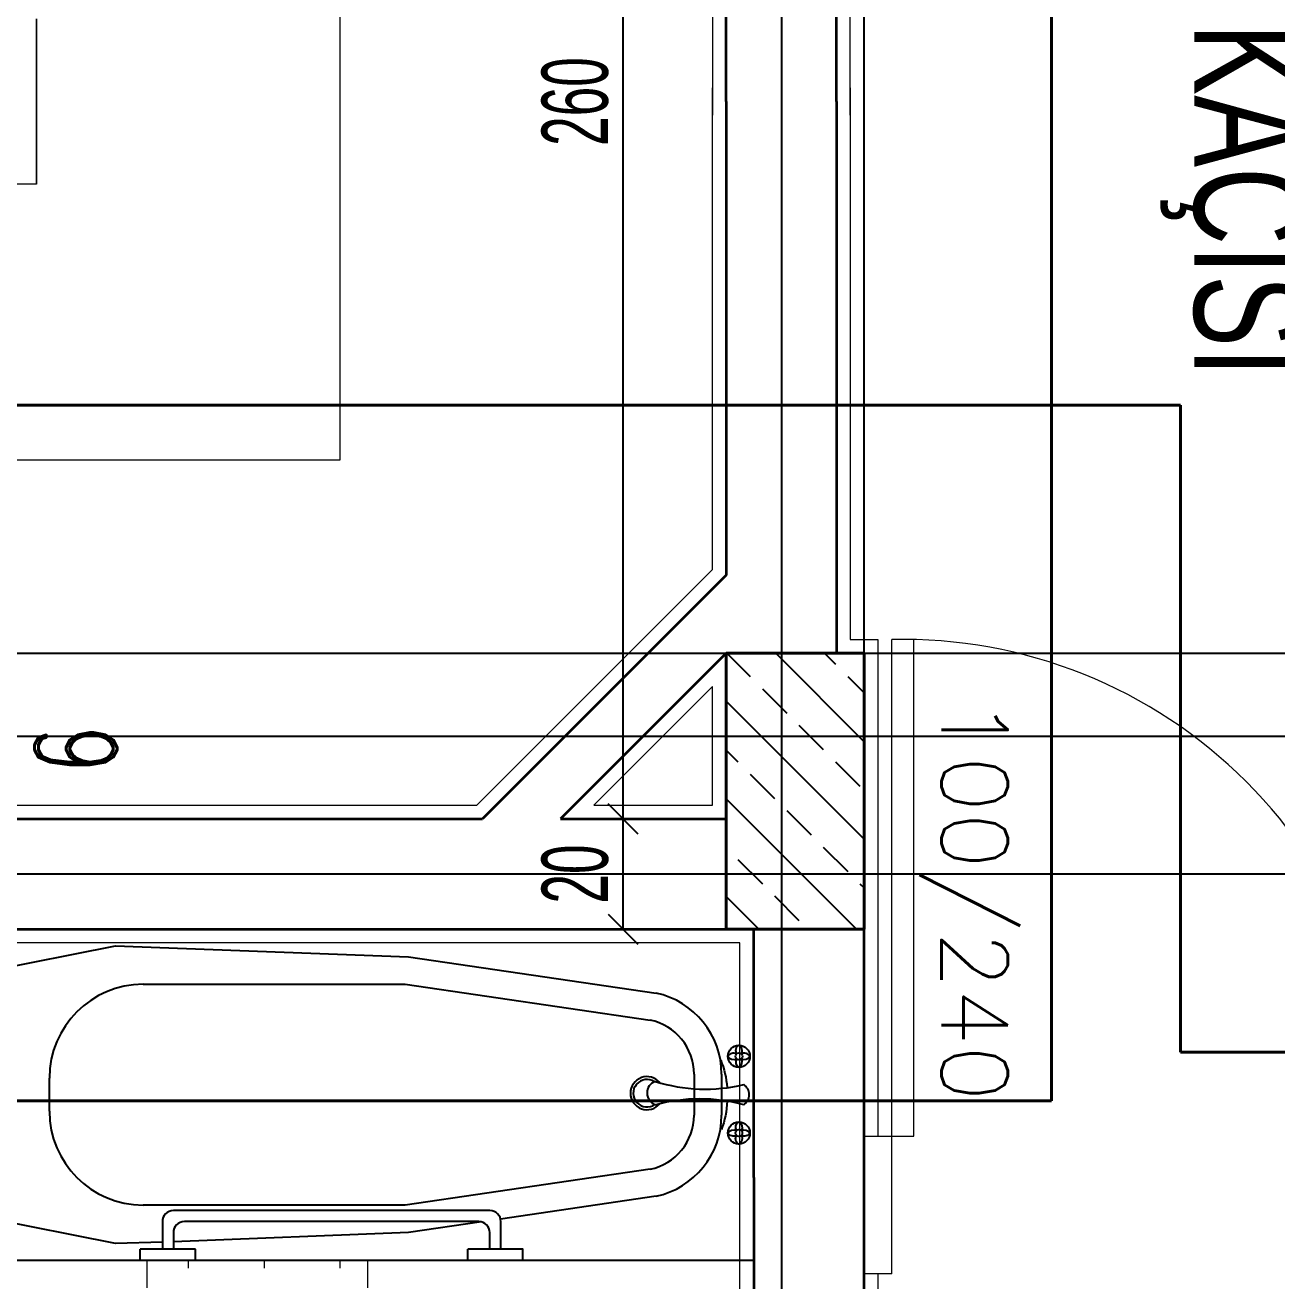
# Model space of a CAD drawing. Header units: inches. Extents: x -7543 to -822, y 102837 to 190349.
# Drawn here: x -831.49079 to -831.44542, y 102836.94268 to 102836.9882 of the extents above; entities that cross this region are included whole.
import ezdxf

# ---------------------------------------------------------------- set-up
doc = ezdxf.new("R2010")
doc.units = ezdxf.units.IN
doc.header["$MEASUREMENT"] = 0
doc.linetypes.add('DASHDOTX2', pattern=[2, 1, -0.5, 0, -0.5])
doc.linetypes.add('DASHED', pattern=[19.049999999999997, 12.7, -6.35])
doc.layers.get('0').update_dxf_attribs({"lineweight": 25})
doc.layers.get('Defpoints').update_dxf_attribs({"lineweight": 25})
for name, color, linetype, lineweight in [('AKS', 1, 'Continuous', 25), ('ICOL', 55, 'Continuous', 25), ('İZ DÜŞÜM', 253, 'Continuous', 20), ('KESİT', 7, 'Continuous', 40), ('KOLON', 2, 'Continuous', 40), ('SIVA', 150, 'Continuous', 15), ('TARAMA', 8, 'Continuous', 25), ('YAZI', 7, 'Continuous', 25)]:
    doc.layers.add(name, color=color, linetype=linetype, lineweight=lineweight)
for name, color, linetype, lineweight, true_color in [('CAM TUĞLA', 7, 'Continuous', 15, 0x00c2da), ('DUVAR', 7, 'Continuous', 35, 0xfc4642), ('KAPI', 7, 'Continuous', 18, 0xffb360), ('MERDİVEN', 7, 'Continuous', 20, 0x16c244), ('TEFRİŞ', 7, 'Continuous', 25, 0x78462c)]:
    doc.layers.add(name, color=color, linetype=linetype, lineweight=lineweight, true_color=true_color)
doc.styles.add('arıal', font='arial.ttf', dxfattribs={"width": 0.7})
doc.styles.add('OLCU', font='tromand.shx', dxfattribs={"width": 0.6, "height": 12})
doc.styles.add('st1', font='romandtw.shx', dxfattribs={"width": 0.7, "height": 40})
doc.styles.add('TXTX', font='TXTX')

# ---------------------------------------------------------------- blocks, each defined once
blk = doc.blocks.new('_Oblique')
at = {"color": 0, "linetype": 'ByBlock', "lineweight": -2}
blk.add_line((-0.5, -0.5), (0.5, 0.5), dxfattribs=at)

msp = doc.modelspace()

# ---------------------------------------------------------------- linework, layer by layer
at = {"layer": 'AKS', "linetype": 'DASHDOTX2', "ltscale": 10}
for p, q in [((-831.4633773943481, 102837.241780972), (-831.4633773943481, 102836.7293249838)), ((-831.6986646402642, 102836.9654307916), (-831.3280608453938, 102836.9654307916)), ((-831.6986646402642, 102836.9624307916), (-831.3280608453938, 102836.9624307916)), ((-831.6986646402642, 102836.9574307916), (-831.3280608453938, 102836.9574307916))]:
    msp.add_line(p, q, dxfattribs=at)
at = {"layer": 'CAM TUĞLA'}
for p, q in [((-831.4863772406152, 102836.9434307916), (-831.5013773943481, 102836.9434307916)), ((-831.4863772406152, 102836.9434307916), (-831.4863772406152, 102836.9424307916)), ((-831.4783773431038, 102836.9434307916), (-831.464377394348, 102836.9434307916)), ((-831.4783773431038, 102836.9434307916), (-831.4783773431038, 102836.9424307916))]:
    msp.add_line(p, q, dxfattribs=at)
at = {"layer": 'Defpoints', "color": 4}
msp.add_line((-831.4603784286427, 102836.9149307916), (-831.4603784286427, 102837.0559307916), dxfattribs=at)
at = {"layer": 'DUVAR'}
for p, q in [((-831.4613773943481, 102836.9854307916), (-831.4613773943481, 102837.0054307916)), ((-831.465377394348, 102836.9854307916), (-831.465377394348, 102837.0026023645)), ((-831.465377394348, 102836.9854307916), (-831.465377394348, 102836.9682592187)), ((-831.4613773943481, 102836.9854307916), (-831.4613773943481, 102836.9654307916)), ((-831.4653773943478, 102836.9682592187), (-831.4742058214725, 102836.9594307916)), ((-831.4653773943478, 102836.9654307916), (-831.4713773943477, 102836.9594307916)), ((-831.465377394348, 102836.9654307916), (-831.465377394348, 102836.9594307916)), ((-831.54342764688, 102836.9594307916), (-831.4742058214725, 102836.9594307916)), ((-831.4713773943478, 102836.9594307916), (-831.465377394348, 102836.9594307916)), ((-831.5213773943481, 102836.9554307916), (-831.4633773943481, 102836.9554307916)), ((-831.464377394348, 102836.9464307916), (-831.464377394348, 102836.9554307916)), ((-831.460377394348, 102836.9104307916), (-831.460377394348, 102836.9554307916)), ((-831.464377394348, 102836.9464307916), (-831.464377394348, 102836.9124307916))]:
    msp.add_line(p, q, dxfattribs=at)
at = {"layer": 'ICOL'}
for p, q in [((-831.4691201100965, 102837.0114307916), (-831.4691201100965, 102836.9594307916)), ((-831.4691201100965, 102836.9594307916), (-831.4691201100965, 102836.9554307916))]:
    msp.add_line(p, q, dxfattribs=at)
at = {"layer": 'ICOL', "color": 53}
for p, q in [((-831.4674802378078, 102836.9594307916), (-831.4682801100964, 102836.9594307916)), ((-831.4674802378078, 102836.9594307916), (-831.4682801100964, 102836.9594307916)), ((-831.4676286027925, 102836.9554307916), (-831.4682801100964, 102836.9554307916))]:
    msp.add_line(p, q, dxfattribs=at)
at = {"layer": 'İZ DÜŞÜM'}
for p, q in [((-831.4848769708883, 102836.9434307916), (-831.4848769708883, 102836.9431367866)), ((-831.4821269708883, 102836.9434307916), (-831.4821269708883, 102836.9431367866)), ((-831.4793769708883, 102836.9434307916), (-831.4793769708883, 102836.9431367866))]:
    msp.add_line(p, q, dxfattribs=at)
at = {"layer": 'KAPI'}
for p, q in [((-831.4593773943479, 102836.9479307916), (-831.4593773943479, 102836.9659307916)), ((-831.4585773943479, 102836.9659307916), (-831.4593773943479, 102836.9659307916)), ((-831.4585773943479, 102836.9479307916), (-831.4585773943479, 102836.9659307916)), ((-831.4603773943479, 102836.9479307916), (-831.4603773943479, 102836.9429307916)), ((-831.4603773943479, 102836.9479307916), (-831.4593773943479, 102836.9479307916)), ((-831.4593773943479, 102836.9429307916), (-831.4593773943479, 102836.9479307916)), ((-831.4593773943479, 102836.9479307916), (-831.4585773943479, 102836.9479307916)), ((-831.4593773943479, 102836.9429307916), (-831.4603773943479, 102836.9429307916))]:
    msp.add_line(p, q, dxfattribs=at)
msp.add_arc((-831.4589773943479, 102836.9483307916), 0.01760454486773231, 358.6980473996314, 91.30195267170863, dxfattribs=at)
at = {"layer": 'KESİT', "linetype": 'DASHED'}
for p, q in [((-831.4535800630083, 102837.0246303916), (-831.4535800630083, 102836.9492071035)), ((-831.696395203831, 102836.9744292097), (-831.4489098118345, 102836.9744292097)), ((-831.4489098118345, 102836.9744292097), (-831.4489098118345, 102836.9509768006)), ((-831.4489098118345, 102836.9509768006), (-831.307794851295, 102836.9509768006)), ((-831.4535800630083, 102836.9492071035), (-831.5071917160523, 102836.9492071035))]:
    msp.add_line(p, q, dxfattribs=at)
at = {"layer": 'KOLON'}
for p, q in [((-831.465377394348, 102836.9554307916), (-831.465377394348, 102836.9654307916)), ((-831.465377394348, 102836.9654307916), (-831.460377394348, 102836.9654307916)), ((-831.460377394348, 102836.9654307916), (-831.460377394348, 102836.9554307916)), ((-831.460377394348, 102836.9554307916), (-831.465377394348, 102836.9554307916))]:
    msp.add_line(p, q, dxfattribs=at)
at = {"layer": 'MERDİVEN'}
for p, q in [((-831.479377394348, 102837.0004307916), (-831.479377394348, 102836.9724307916)), ((-831.4903773943481, 102836.9884307916), (-831.4903773943481, 102836.9824307916)), ((-831.4903773943481, 102836.9824307916), (-831.4903773943481, 102836.9884307916)), ((-831.4903773943481, 102836.9824307916), (-831.4903773943481, 102836.9884307916)), ((-831.4903773943481, 102836.9884307916), (-831.4903773943481, 102836.9824307916)), ((-831.4903773943481, 102836.9824307916), (-831.5403773943481, 102836.9824307916)), ((-831.479377394348, 102836.9724307916), (-831.5393773943481, 102836.9724307916))]:
    msp.add_line(p, q, dxfattribs=at)
at = {"layer": 'SIVA'}
for p, q in [((-831.460877394348, 102836.9849307916), (-831.460877394348, 102837.0049307916)), ((-831.465877394348, 102837.0023952577), (-831.465877394348, 102836.9849307916)), ((-831.465877394348, 102836.9684663255), (-831.465877394348, 102836.9859307916)), ((-831.460877394348, 102836.9859307916), (-831.460877394348, 102836.9659307916)), ((-831.4658773943478, 102836.9684663255), (-831.4744129282536, 102836.9599307916)), ((-831.460877394348, 102836.9659307916), (-831.459877394348, 102836.9659307916)), ((-831.459877394348, 102836.9659307916), (-831.459877394348, 102836.9549307916)), ((-831.4658773943477, 102836.9642236848), (-831.4701702875665, 102836.9599307916)), ((-831.465877394348, 102836.9599307916), (-831.4658773943481, 102836.9642236848)), ((-831.521877394348, 102836.9599307916), (-831.4744129282537, 102836.9599307916)), ((-831.4701702875666, 102836.9599307916), (-831.465877394348, 102836.9599307916)), ((-831.459877394348, 102836.9559307916), (-831.459877394348, 102836.9479307916)), ((-831.464877394348, 102836.9549307916), (-831.5013773943481, 102836.9549307916)), ((-831.464877394348, 102836.9549307916), (-831.465877394348, 102836.9549307916)), ((-831.464877394348, 102836.9464307916), (-831.464877394348, 102836.9549307916)), ((-831.464877394348, 102836.9129307916), (-831.464877394348, 102836.9464307916)), ((-831.459877394348, 102836.9429307916), (-831.459877394348, 102836.9149307916))]:
    msp.add_line(p, q, dxfattribs=at)
at = {"layer": 'TARAMA'}
for p, q in [((-831.4653493382498, 102836.9654307916), (-831.4645076817756, 102836.9645891351)), ((-831.4635815712998, 102836.9654307916), (-831.460377394348, 102836.9622266146)), ((-831.4618138043438, 102836.9654307916), (-831.4614140896078, 102836.9650310768)), ((-831.4640657400373, 102836.9641471934), (-831.4631818565608, 102836.9632633099)), ((-831.4609721478696, 102836.9645891351), (-831.460377394348, 102836.9639943816)), ((-831.465377394348, 102836.9636910807), (-831.460377394348, 102836.9586910807)), ((-831.4627399148226, 102836.9628213682), (-831.4618560313461, 102836.9619374847)), ((-831.465377394348, 102836.9619233138), (-831.4649496235138, 102836.9614955429)), ((-831.4614140896078, 102836.9614955429), (-831.4605302061314, 102836.9606116595)), ((-831.4645076817756, 102836.9610536012), (-831.4636237982991, 102836.9601697177)), ((-831.465377394348, 102836.9601555468), (-831.4606526391117, 102836.9554307916)), ((-831.4631818565608, 102836.959727776), (-831.4622979730843, 102836.9588438925)), ((-831.4618560313461, 102836.9584019508), (-831.4609721478696, 102836.9575180673)), ((-831.4649496235138, 102836.957960009), (-831.4640657400373, 102836.9570761256)), ((-831.4605302061314, 102836.9570761256), (-831.460377394348, 102836.9569233138)), ((-831.465377394348, 102836.9566200129), (-831.4641881730176, 102836.9554307916)), ((-831.4636237982991, 102836.9566341838), (-831.4627399148226, 102836.9557503003))]:
    msp.add_line(p, q, dxfattribs=at)
at = {"layer": 'TEFRİŞ'}
for p, q in [((-831.4983772918595, 102836.9554307916), (-831.464377394348, 102836.9554307916)), ((-831.464377394348, 102836.9434307916), (-831.464377394348, 102836.9554307916)), ((-831.4875085634047, 102836.9548307916), (-831.4768917085091, 102836.9544307916)), ((-831.4768917085091, 102836.9544307916), (-831.467915125079, 102836.9531106726)), ((-831.4865085634046, 102836.9534307916), (-831.477010726551, 102836.9534307916)), ((-831.477010726551, 102836.9534307916), (-831.4681378933716, 102836.9521356527)), ((-831.4665426391203, 102836.9501770356), (-831.4665426391203, 102836.9486845476)), ((-831.4655426391204, 102836.9501770356), (-831.4655426391204, 102836.9486845476)), ((-831.4899085634047, 102836.9488307916), (-831.4899085634047, 102836.9500307916)), ((-831.4681378933716, 102836.9467259305), (-831.477010726551, 102836.9454307916)), ((-831.467915125079, 102836.9457509106), (-831.4735531233903, 102836.9449217723)), ((-831.477010726551, 102836.9454307916), (-831.4865085634046, 102836.9454307916)), ((-831.4742483778082, 102836.9448195265), (-831.4768917085091, 102836.9444307916)), ((-831.4768917085091, 102836.9444307916), (-831.4854126391203, 102836.9440965623)), ((-831.4858126391204, 102836.9440840102), (-831.4875085634047, 102836.9440307916)), ((-831.4866126391204, 102836.9434307916), (-831.4866126391204, 102836.9438307916)), ((-831.4846126391203, 102836.9434307916), (-831.4846126391203, 102836.9438307916)), ((-831.4747426391204, 102836.9434307916), (-831.4747426391204, 102836.9438307916)), ((-831.4727426391204, 102836.9434307916), (-831.4727426391204, 102836.9438307916)), ((-831.4727426391204, 102836.9434307916), (-831.4727426391204, 102836.9438307916)), ((-831.4983772918595, 102836.9434307916), (-831.464377394348, 102836.9434307916))]:
    msp.add_line(p, q, dxfattribs=at)
for points in [[(-831.4875085634047, 102836.9440307916), (-831.4921479990563, 102836.9449566283, -0.3434058027090082), (-831.4944126391204, 102836.9478651065), (-831.4944126391204, 102836.9509964766, -0.3434058027090083), (-831.4921479990563, 102836.9539049549), (-831.4875085634047, 102836.9548307916)], [(-831.4735426391204, 102836.9438307916), (-831.4735426391204, 102836.9448307916, 0.414213562373095), (-831.4739426391204, 102836.9452307916), (-831.4854126391203, 102836.9452307916, 0.414213562373095), (-831.4858126391204, 102836.9448307916), (-831.4858126391204, 102836.9438307916)], [(-831.4739426391204, 102836.9438307916), (-831.4739426391204, 102836.9444307916, 0.414213562373095), (-831.4743426391203, 102836.9448307916), (-831.4850126391204, 102836.9448307916, 0.414213562373094), (-831.4854126391203, 102836.9444307916), (-831.4854126391203, 102836.9438307916)]]:
    msp.add_lwpolyline(points, format="xyb", dxfattribs=at)
for points in [[(-831.4650055510025, 102836.9507326336, 0.4093917450054191), (-831.4649171854268, 102836.9504224686, 0.4093917450054193), (-831.464828819851, 102836.9507326336, 0.4115225393209948), (-831.4645171854268, 102836.9508201902, 0.4171164244499835), (-831.4648326384837, 102836.9509055784, 0.4192433739440636), (-831.4649171854268, 102836.9512224685, 0.4192433739440639), (-831.46500173237, 102836.9509055784, 0.4171164244499835), (-831.4653171854268, 102836.9508201902, 0.4115225393209948)], [(-831.4650055510025, 102836.9481289495, -0.4093917450054191), (-831.4649171854268, 102836.9484391146, -0.4093917450054193), (-831.464828819851, 102836.9481289495, -0.4115225393209948), (-831.4645171854268, 102836.9480413929, -0.4171164244499835), (-831.4648326384837, 102836.9479560047, -0.4192433739440636), (-831.4649171854268, 102836.9476391146, -0.4192433739440639), (-831.46500173237, 102836.9479560047, -0.4171164244499835), (-831.4653171854268, 102836.9480413929, -0.4115225393209948)]]:
    msp.add_lwpolyline(points, format="xyb", close=True, dxfattribs=at)
for points in [[(-831.4846126391203, 102836.9438307916), (-831.4866126391204, 102836.9438307916)], [(-831.4727426391204, 102836.9434307916), (-831.4727426391204, 102836.9438307916), (-831.4747426391204, 102836.9438307916)]]:
    msp.add_lwpolyline(points, dxfattribs=at)
for centre, radius in [((-831.4649171854268, 102836.9508201902), 0.0004), ((-831.4649132278132, 102836.9508201707), 0.0001243971061837246), ((-831.4649171854268, 102836.9480413929), 0.0004), ((-831.4649171854268, 102836.9480413929), 0.0001243971061837246)]:
    msp.add_circle(centre, radius, dxfattribs=at)
for centre, radius, start, end in [((-831.4865085634046, 102836.9500307916), 0.003400000000000012, 90, 180), ((-831.4685426391204, 102836.9501770356), 0.003000000000000121, 0, 77.92620450168138), ((-831.4685426391204, 102836.9501770356), 0.002000000000000088, 0, 78.3242473179087), ((-831.4682461702057, 102836.9494838176), 0.0006000000000000001, 39.69991645407143, 320.3263171639256), ((-831.4682461702057, 102836.9494838176), 0.0005, 56.75805166706292, 305.2168255413861), ((-831.4678017976985, 102836.9494914767), 0.0004444385075582011, 108.8627842494954, 253.1120928758266), ((-831.4661310877889, 102836.9556474966), 0.006015598390679034, 252.4453361597704, 283.3881171318415), ((-831.4649802730049, 102836.9494307916), 0.0004376338845547779, 303.5828640570228, 56.41713594297723), ((-831.4663345531661, 102836.943086816), 0.006188815256058283, 75.05203037216795, 104.947969627832), ((-831.4865085634046, 102836.9488307916), 0.0034, 180, 270), ((-831.4685426391204, 102836.9486845476), 0.002000000000000069, 281.6757526820913, 0), ((-831.4685426391204, 102836.9486845476), 0.002999999999999989, 282.0737954983186, 0)]:
    msp.add_arc(centre, radius, start, end, dxfattribs=at)
at = {"layer": 'TEFRİŞ', "extrusion": (0, 0, -1)}
for centre, major_axis, ratio, start_param, end_param in [((-831.4687891247728, 102836.949048504), (0.00259312339861, 0.002572896698399687), 0.8853181082033016, 0.3480257317698485, 0.6552928517936993), ((-831.4688005009492, 102836.9496948975), (0.00259019796806187, -0.002556291881084575), 0.8988911706404706, -0.6870380274555432, -0.3743223054553262)]:
    msp.add_ellipse(centre, major_axis=major_axis, ratio=ratio, start_param=start_param, end_param=end_param, dxfattribs=at)

# ---------------------------------------------------------------- block references
at = {"layer": 'ICOL', "xscale": 0.001080000001820736, "yscale": 0.001080000001820736, "zscale": 0.001080000001820736}
for p, rotation in [((-831.4691201100965, 102836.9594307916), 90), ((-831.4691201100965, 102836.9594307916), 270), ((-831.4691201100965, 102836.9554307916), 270)]:
    msp.add_blockref('_Oblique', p, dxfattribs=dict(at, rotation=rotation))

# ---------------------------------------------------------------- texts
at = {"layer": 'ICOL', "char_height": 0.0024, "attachment_point": 5, "rotation": 90, "style": 'OLCU'}
for s, insert in [('\\A1;260', (-831.4708481100964, 102836.9854307916)), ('\\A1;20', (-831.4708481100964, 102836.9574307916))]:
    msp.add_mtext(s, dxfattribs=dict(at, insert=insert))
at = {"layer": 'KAPI', "style": 'TXTX'}
msp.add_text('100/240', height=0.0024, rotation=270, dxfattribs=at).set_placement((-831.4575738340502, 102836.9637812926))
at = {"layer": 'YAZI', "width": 0.7}
for s, height, style, p in [('Y.KAÇISI', 0.004, 'arıal', (-831.4484142815875, 102836.9919659437)), ('9', 0.002999999999999999, 'st1', (-831.4904468163227, 102836.9628306513))]:
    msp.add_text(s, height=height, rotation=270, dxfattribs=dict(at, style=style)).set_placement(p)

doc.saveas('drawing.dxf')
